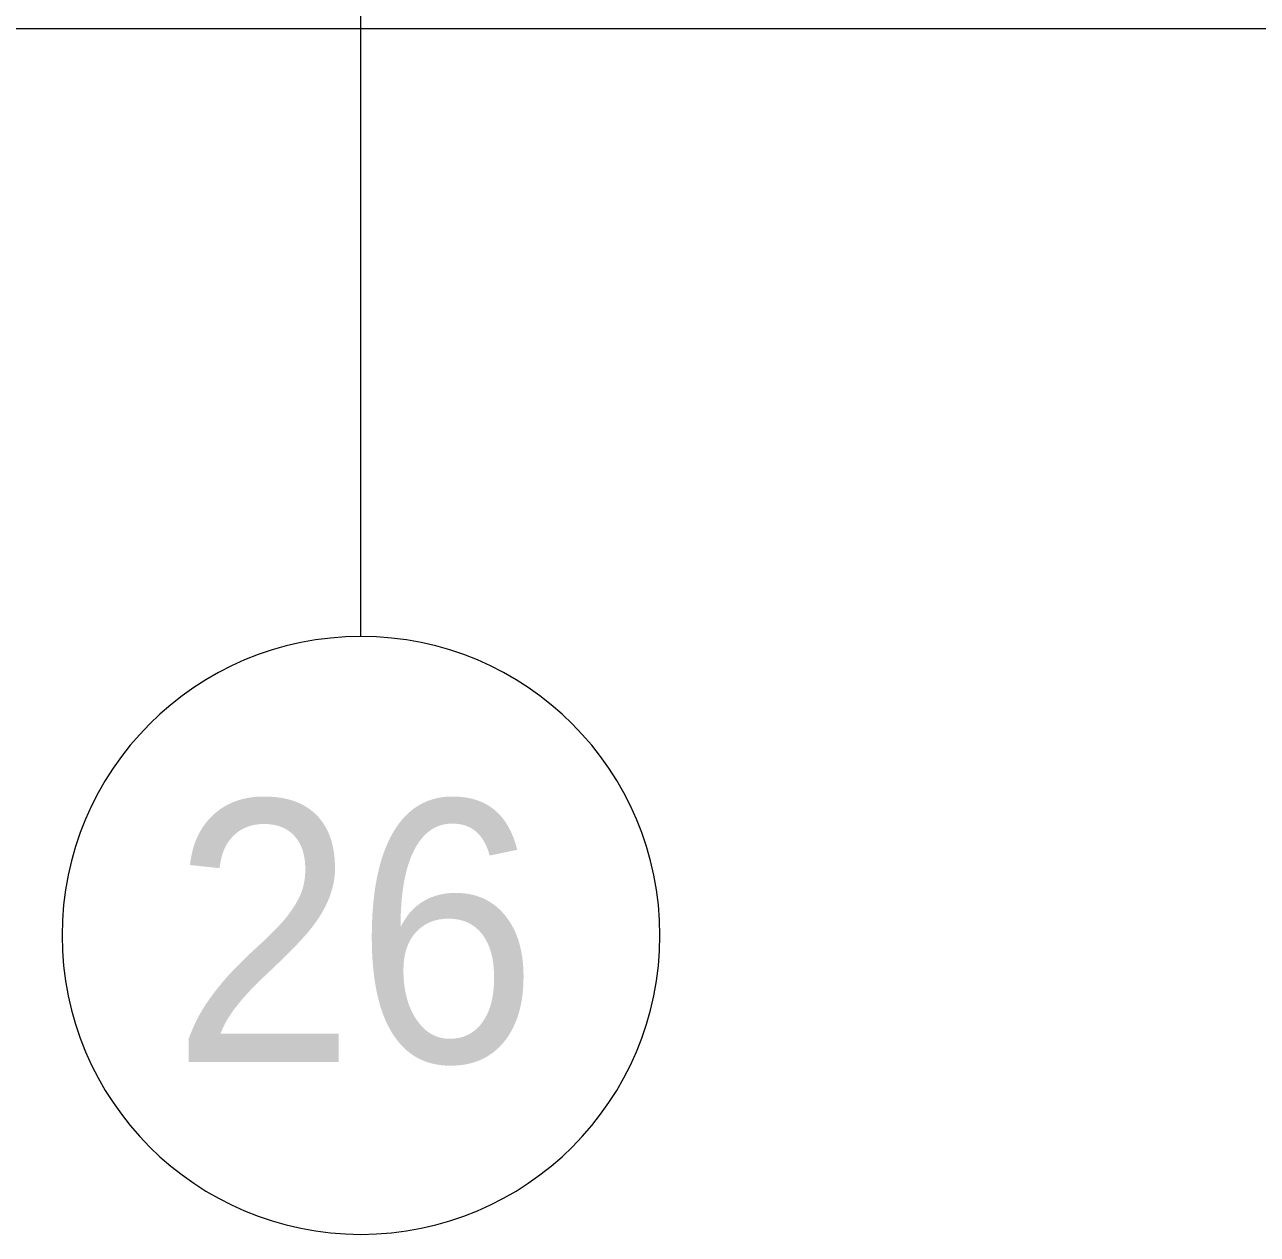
# Model space of a CAD drawing. Header units: millimetres. Extents: x -1178 to 415037, y -3506 to 42334.
# Drawn here: x 93760 to 97059, y -3506 to -269 of the extents above; entities that cross this region are included whole.
import ezdxf

# ---------------------------------------------------------------- set-up
doc = ezdxf.new("R2010")
doc.units = ezdxf.units.MM
for name, color, linetype, lineweight in [('A-WALL', 7, 'Continuous', 5), ('Оси', 7, 'Continuous', 9), ('Оси-1', 7, 'Continuous', 20)]:
    doc.layers.add(name, color=color, linetype=linetype, lineweight=lineweight)
doc.styles.add('Arial', font='arial.ttf', dxfattribs={"width": 0.9, "height": 700})

# ---------------------------------------------------------------- blocks, each defined once
blk = doc.blocks.new('Ось сетки - D8-29747960-Объем проектирования 1 этажа')
at = {"layer": 'Оси-1'}
for start, end in [(360, 180), (180, 360)]:
    blk.add_arc((0, 0), 4, start, end, dxfattribs=at)

msp = doc.modelspace()

# ---------------------------------------------------------------- linework, layer by layer
at = {"layer": 'A-WALL'}
msp.add_line((108030, -280), (89180, -280), dxfattribs=at)
at = {"layer": 'Оси'}
msp.add_line((94660, -1906.3), (94660, 3093.7), dxfattribs=at)

# ---------------------------------------------------------------- block references
at = {"layer": 'Оси-1', "xscale": 199.9999999999999, "yscale": 199.9999999999999, "zscale": 199.9999999999999}
msp.add_blockref('Ось сетки - D8-29747960-Объем проектирования 1 этажа', (94660, -2706.3), dxfattribs=at)

# ---------------------------------------------------------------- texts
at = {"layer": 'Оси', "insert": (94154.8, -2345), "char_height": 700, "width": 1212.151, "attachment_point": 1, "style": 'Arial'}
msp.add_mtext('26', dxfattribs=at)

doc.saveas('drawing.dxf')
